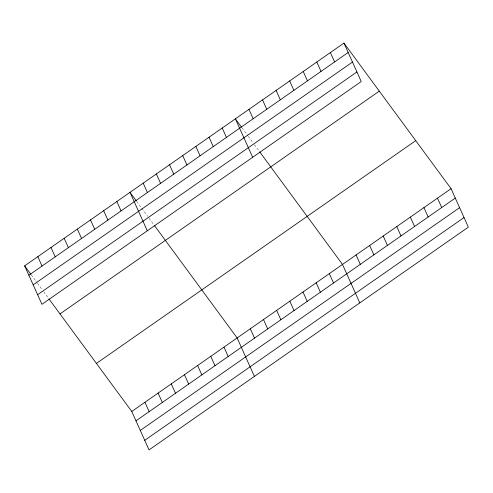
<?xml version="1.0" encoding="UTF-8"?>
<svg xmlns="http://www.w3.org/2000/svg" width="493" height="493" viewBox="0 0 493 493"><rect width="100%" height="100%" fill="white"/><g stroke="black" fill="none" stroke-linecap="round" stroke-linejoin="round"><path stroke-width="0.37" stroke-dasharray="2.46 1.85" d="M242.02 127.841L247.763 135.649M248.207 136.247L253.063 142.853M254.388 144.659L259.25 151.265M136.647 201.354L147.697 216.372M149.022 218.171L153.878 224.777M31.275 274.866L37.024 282.674M37.462 283.278L42.324 289.884M43.649 291.683L48.511 298.29"/><path stroke-width="0.74" d="M343.954 43.088L361.233 81.542L41.93 304.31L24.65 265.856L343.954 43.088L451.07 188.69L468.35 227.144L149.046 449.912L131.767 411.458L48.949 298.894M28.865 275.236L348.169 52.474M33.179 284.831L352.483 62.063M37.616 294.715L356.926 71.947M59.998 313.905L379.302 91.137M96.418 363.409L415.722 140.641M131.767 411.458L451.07 188.69M135.982 420.837L455.285 198.069M140.289 430.432L459.599 207.664M144.732 440.317L464.036 217.549M241.576 127.237L235.389 118.831L252.675 157.279M259.694 151.862L342.506 264.433L359.785 302.881M136.204 200.756L130.023 192.344L147.302 230.798M154.321 225.375L237.133 337.945L254.413 376.393M24.65 265.856L30.837 274.268M437.501 198.161L441.716 207.541M423.931 207.627L428.146 217.006M410.361 217.093L414.576 226.472M330.384 52.56L334.599 61.939M396.785 226.564L401.006 235.944M316.814 62.026L321.029 71.405M383.215 236.03L387.43 245.409M303.244 71.491L307.459 80.87M369.645 245.496L373.86 254.875M289.674 80.963L293.89 90.342M356.075 254.967L360.291 264.347M276.105 90.429L280.32 99.808M262.535 99.894L266.75 109.273M329.336 273.621L333.551 283M248.959 109.366L253.18 118.745M316.161 282.809L320.376 292.189M302.992 291.998L307.207 301.377M222.22 128.02L226.435 137.399M289.822 301.186L294.038 310.572M209.05 137.208L213.266 146.587M276.647 310.38L280.862 319.76M195.875 146.396L200.09 155.782M263.478 319.569L267.693 328.948M182.706 155.591L186.921 164.97M250.308 328.757L254.524 338.136M169.537 164.779L173.752 174.158M156.361 173.967L160.576 183.347M223.964 347.134L228.179 356.513M143.192 183.156L147.407 192.535M210.794 356.322L215.01 365.701M197.619 365.51L201.834 374.896M116.847 201.532L121.062 210.912M184.45 374.705L188.665 384.084M103.678 210.721L107.893 220.106M171.281 383.893L175.496 393.272M90.509 219.915L94.724 229.294M158.105 393.081L162.32 402.461M77.333 229.103L81.548 238.483M144.936 402.27L149.151 411.649M64.164 238.292L68.379 247.671M50.995 247.48L55.21 256.859M37.819 256.668L42.034 266.047"/></g></svg>
